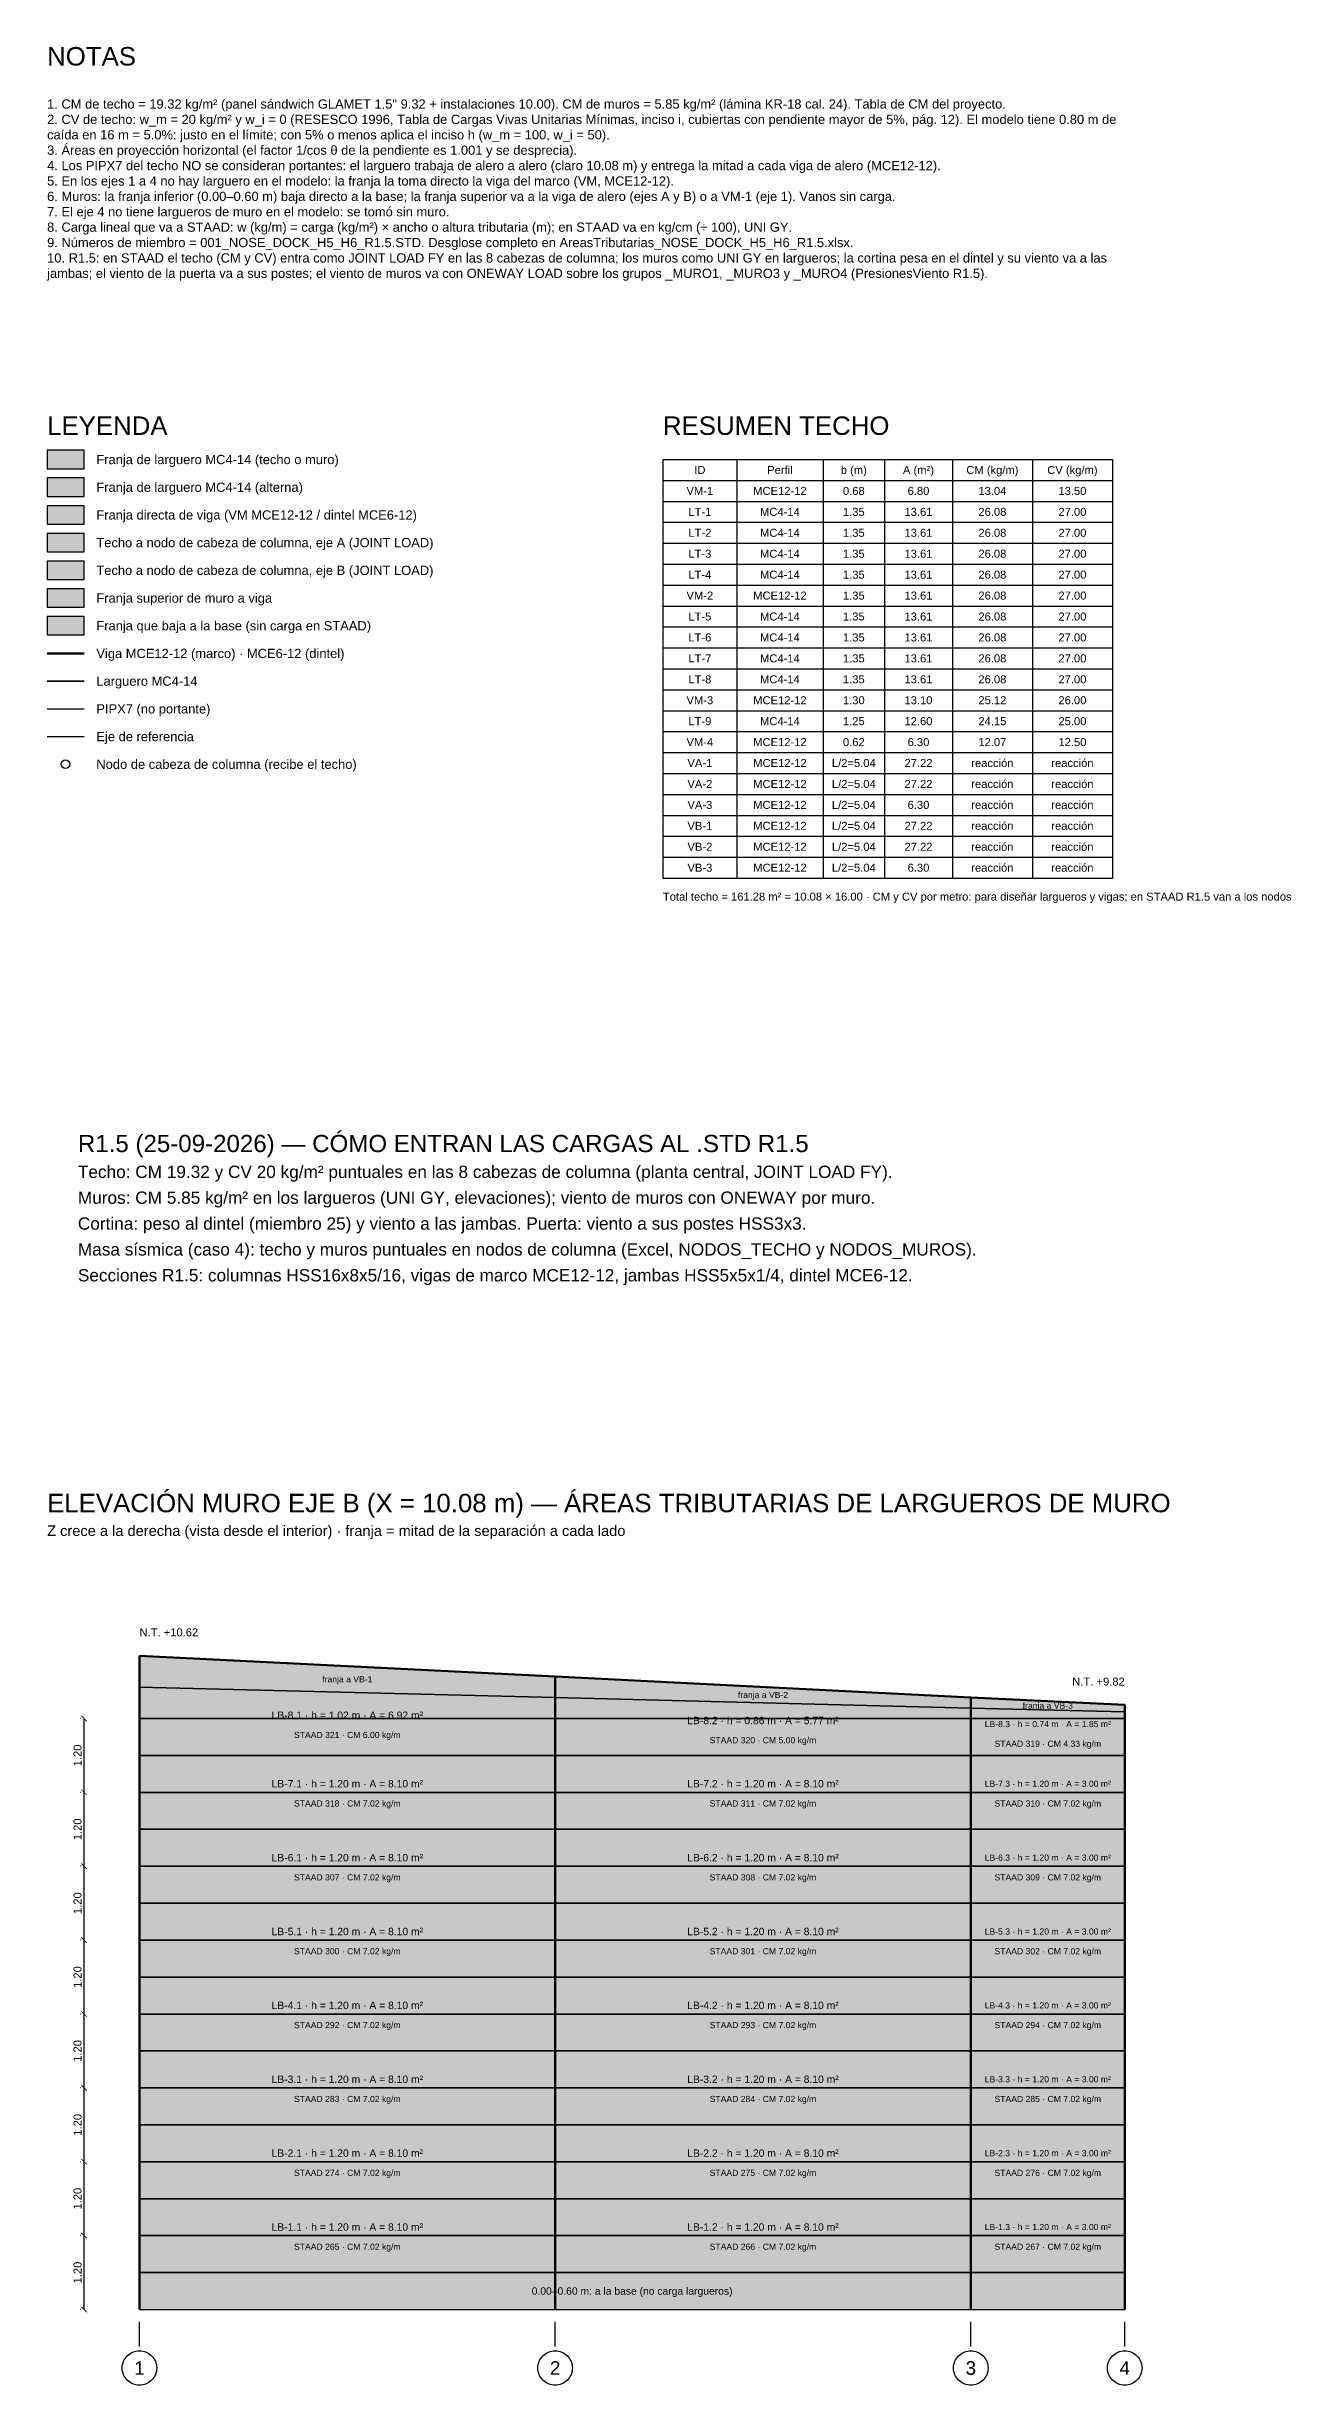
# Model space of a CAD drawing. Header units: metres. Extents: x -2.5 to 53.7, y -35.2 to 2.8.
# Drawn here: x 33.49 to 53.7, y -35.23 to 2.75 of the extents above; entities that cross this region are included whole.
import ezdxf
from ezdxf.enums import TextEntityAlignment as Align

# ---------------------------------------------------------------- set-up
doc = ezdxf.new("R2010")
doc.units = ezdxf.units.M
doc.linetypes.add('DASHDOT', pattern=[3.556, 2.54, -0.508, 0, -0.508])
doc.linetypes.add('DASHED', pattern=[1.524, 1.27, -0.254])
for name, color, linetype in [('AT-MUROS', 130, 'Continuous'), ('AT-NO-CARGA', 9, 'Continuous'), ('AT-VIGAS', 30, 'Continuous'), ('COTAS', 3, 'Continuous'), ('EJES', 8, 'DASHDOT'), ('MARCO', 7, 'Continuous'), ('PIPX7', 8, 'DASHED'), ('TEXTO', 7, 'Continuous'), ('TEXTO-AT', 250, 'Continuous'), ('TITULOS', 2, 'Continuous')]:
    doc.layers.add(name, color=color, linetype=linetype)
for name, color, linetype, lineweight in [('COLUMNAS', 7, 'Continuous', 50), ('MC4-14', 5, 'Continuous', 35), ('MCE6-12', 1, 'Continuous', 50)]:
    doc.layers.add(name, color=color, linetype=linetype, lineweight=lineweight)
doc.styles.add('ARIAL', font='arial.ttf')
doc.styles.add('OpenSansCondensed-Light', font='OpenSansCondensed-Light.ttf')
doc.dimstyles.new('EZDXF', dxfattribs={"dimtxt": 0.25, "dimasz": 0.175, "dimexe": 0.375, "dimexo": 0.125, "dimgap": 0.1, "dimtad": 1, "dimlfac": 100, "dimzin": 12, "dimtxsty": 'OpenSansCondensed-Light', "dimblk": 'ARCHTICK', "dimcen": 2.5, "dimazin": 3, "dimtfac": 0.5, "dimtmove": 2, "dimatfit": 3})

# ---------------------------------------------------------------- blocks, each defined once
blk = doc.blocks.new('_ARCHTICK')
at = {"color": 0, "linetype": 'ByBlock', "const_width": 0.15}
blk.add_lwpolyline([(-0.5, -0.5), (0.5, 0.5)], dxfattribs=at)
blk = doc.blocks.new('*D32')
at = {"color": 3, "transparency": 16777216}
for p, q in [((34.05, -32.8), (34.04, -32.8)), ((34.1, -34), (34.1, -32.8)), ((34.05, -34), (34.04, -34))]:
    blk.add_line(p, q, dxfattribs=at)
at = {"layer": 'Defpoints', "transparency": 16777216}
for p in [(34.1, -32.8), (34.1, -34), (34.1, -34)]:
    blk.add_point(p, dxfattribs=at)
at = {"layer": 'COTAS', "color": 3, "transparency": 16777216, "xscale": 0.09, "yscale": 0.09}
for p, rotation in [((34.1, -32.8), 90), ((34.1, -34), 270)]:
    blk.add_blockref('_ARCHTICK', p, dxfattribs=dict(at, rotation=rotation))
at = {"layer": 'COTAS', "color": 3, "transparency": 16777216, "insert": (33.995, -33.4), "char_height": 0.13, "attachment_point": 5, "rotation": 90, "style": 'ARIAL'}
blk.add_mtext('1.20', dxfattribs=at)
blk = doc.blocks.new('*D33')
at = {"color": 3, "transparency": 16777216}
for p, q in [((34.05, -31.6), (34.04, -31.6)), ((34.1, -32.8), (34.1, -31.6)), ((34.05, -32.8), (34.04, -32.8))]:
    blk.add_line(p, q, dxfattribs=at)
at = {"layer": 'Defpoints', "transparency": 16777216}
for p in [(34.1, -31.6), (34.1, -32.8), (34.1, -32.8)]:
    blk.add_point(p, dxfattribs=at)
at = {"layer": 'COTAS', "color": 3, "transparency": 16777216, "xscale": 0.09, "yscale": 0.09}
for p, rotation in [((34.1, -31.6), 90), ((34.1, -32.8), 270)]:
    blk.add_blockref('_ARCHTICK', p, dxfattribs=dict(at, rotation=rotation))
at = {"layer": 'COTAS', "color": 3, "transparency": 16777216, "insert": (33.995, -32.2), "char_height": 0.13, "attachment_point": 5, "rotation": 90, "style": 'ARIAL'}
blk.add_mtext('1.20', dxfattribs=at)
blk = doc.blocks.new('*D34')
at = {"color": 3, "transparency": 16777216}
for p, q in [((34.05, -30.4), (34.04, -30.4)), ((34.1, -31.6), (34.1, -30.4)), ((34.05, -31.6), (34.04, -31.6))]:
    blk.add_line(p, q, dxfattribs=at)
at = {"layer": 'Defpoints', "transparency": 16777216}
for p in [(34.1, -30.4), (34.1, -31.6), (34.1, -31.6)]:
    blk.add_point(p, dxfattribs=at)
at = {"layer": 'COTAS', "color": 3, "transparency": 16777216, "xscale": 0.09, "yscale": 0.09}
for p, rotation in [((34.1, -30.4), 90), ((34.1, -31.6), 270)]:
    blk.add_blockref('_ARCHTICK', p, dxfattribs=dict(at, rotation=rotation))
at = {"layer": 'COTAS', "color": 3, "transparency": 16777216, "insert": (33.995, -31), "char_height": 0.13, "attachment_point": 5, "rotation": 90, "style": 'ARIAL'}
blk.add_mtext('1.20', dxfattribs=at)
blk = doc.blocks.new('*D35')
at = {"color": 3, "transparency": 16777216}
for p, q in [((34.05, -29.2), (34.04, -29.2)), ((34.1, -30.4), (34.1, -29.2)), ((34.05, -30.4), (34.04, -30.4))]:
    blk.add_line(p, q, dxfattribs=at)
at = {"layer": 'Defpoints', "transparency": 16777216}
for p in [(34.1, -29.2), (34.1, -30.4), (34.1, -30.4)]:
    blk.add_point(p, dxfattribs=at)
at = {"layer": 'COTAS', "color": 3, "transparency": 16777216, "xscale": 0.09, "yscale": 0.09}
for p, rotation in [((34.1, -29.2), 90), ((34.1, -30.4), 270)]:
    blk.add_blockref('_ARCHTICK', p, dxfattribs=dict(at, rotation=rotation))
at = {"layer": 'COTAS', "color": 3, "transparency": 16777216, "insert": (33.995, -29.8), "char_height": 0.13, "attachment_point": 5, "rotation": 90, "style": 'ARIAL'}
blk.add_mtext('1.20', dxfattribs=at)
blk = doc.blocks.new('*D36')
at = {"color": 3, "transparency": 16777216}
for p, q in [((34.05, -28), (34.04, -28)), ((34.1, -29.2), (34.1, -28)), ((34.05, -29.2), (34.04, -29.2))]:
    blk.add_line(p, q, dxfattribs=at)
at = {"layer": 'Defpoints', "transparency": 16777216}
for p in [(34.1, -28), (34.1, -29.2), (34.1, -29.2)]:
    blk.add_point(p, dxfattribs=at)
at = {"layer": 'COTAS', "color": 3, "transparency": 16777216, "xscale": 0.09, "yscale": 0.09}
for p, rotation in [((34.1, -28), 90), ((34.1, -29.2), 270)]:
    blk.add_blockref('_ARCHTICK', p, dxfattribs=dict(at, rotation=rotation))
at = {"layer": 'COTAS', "color": 3, "transparency": 16777216, "insert": (33.995, -28.6), "char_height": 0.13, "attachment_point": 5, "rotation": 90, "style": 'ARIAL'}
blk.add_mtext('1.20', dxfattribs=at)
blk = doc.blocks.new('*D37')
at = {"color": 3, "transparency": 16777216}
for p, q in [((34.05, -26.8), (34.04, -26.8)), ((34.1, -28), (34.1, -26.8)), ((34.05, -28), (34.04, -28))]:
    blk.add_line(p, q, dxfattribs=at)
at = {"layer": 'Defpoints', "transparency": 16777216}
for p in [(34.1, -26.8), (34.1, -28), (34.1, -28)]:
    blk.add_point(p, dxfattribs=at)
at = {"layer": 'COTAS', "color": 3, "transparency": 16777216, "xscale": 0.09, "yscale": 0.09}
for p, rotation in [((34.1, -26.8), 90), ((34.1, -28), 270)]:
    blk.add_blockref('_ARCHTICK', p, dxfattribs=dict(at, rotation=rotation))
at = {"layer": 'COTAS', "color": 3, "transparency": 16777216, "insert": (33.995, -27.4), "char_height": 0.13, "attachment_point": 5, "rotation": 90, "style": 'ARIAL'}
blk.add_mtext('1.20', dxfattribs=at)
blk = doc.blocks.new('*D38')
at = {"color": 3, "transparency": 16777216}
for p, q in [((34.05, -25.6), (34.04, -25.6)), ((34.1, -26.8), (34.1, -25.6)), ((34.05, -26.8), (34.04, -26.8))]:
    blk.add_line(p, q, dxfattribs=at)
at = {"layer": 'Defpoints', "transparency": 16777216}
for p in [(34.1, -25.6), (34.1, -26.8), (34.1, -26.8)]:
    blk.add_point(p, dxfattribs=at)
at = {"layer": 'COTAS', "color": 3, "transparency": 16777216, "xscale": 0.09, "yscale": 0.09}
for p, rotation in [((34.1, -25.6), 90), ((34.1, -26.8), 270)]:
    blk.add_blockref('_ARCHTICK', p, dxfattribs=dict(at, rotation=rotation))
at = {"layer": 'COTAS', "color": 3, "transparency": 16777216, "insert": (33.995, -26.2), "char_height": 0.13, "attachment_point": 5, "rotation": 90, "style": 'ARIAL'}
blk.add_mtext('1.20', dxfattribs=at)
blk = doc.blocks.new('*D39')
at = {"color": 3, "transparency": 16777216}
for p, q in [((34.05, -24.4), (34.04, -24.4)), ((34.1, -25.6), (34.1, -24.4)), ((34.05, -25.6), (34.04, -25.6))]:
    blk.add_line(p, q, dxfattribs=at)
at = {"layer": 'Defpoints', "transparency": 16777216}
for p in [(34.1, -24.4), (34.1, -25.6), (34.1, -25.6)]:
    blk.add_point(p, dxfattribs=at)
at = {"layer": 'COTAS', "color": 3, "transparency": 16777216, "xscale": 0.09, "yscale": 0.09}
for p, rotation in [((34.1, -24.4), 90), ((34.1, -25.6), 270)]:
    blk.add_blockref('_ARCHTICK', p, dxfattribs=dict(at, rotation=rotation))
at = {"layer": 'COTAS', "color": 3, "transparency": 16777216, "insert": (33.995, -25), "char_height": 0.13, "attachment_point": 5, "rotation": 90, "style": 'ARIAL'}
blk.add_mtext('1.20', dxfattribs=at)

msp = doc.modelspace()

# ---------------------------------------------------------------- hatches: boundary and pattern name
at = {"layer": 'AT-MUROS', "true_color": 0xa8ccff}
h = msp.add_hatch(color=151, dxfattribs=at)
h.dxf.hatch_style = 1
h.paths.add_polyline_path([(35, -25), (41.75001, -25), (41.75001, -24.06), (35, -23.89)])
h = msp.add_hatch(color=151, dxfattribs=at)
h.dxf.hatch_style = 1
h.paths.add_polyline_path([(41.75001, -25), (48.5, -25), (48.5, -24.22999), (41.75001, -24.06)])
h = msp.add_hatch(color=151, dxfattribs=at)
h.dxf.hatch_style = 1
h.paths.add_polyline_path([(48.5, -25), (51, -25), (51, -24.28999), (48.5, -24.22999)])
at = {"layer": 'AT-MUROS', "true_color": 0xbeebbe}
h = msp.add_hatch(color=254, dxfattribs=at)
h.dxf.hatch_style = 1
h.paths.add_polyline_path([(35, -26.2), (41.75001, -26.2), (41.75001, -25), (35, -25)])
h = msp.add_hatch(color=254, dxfattribs=at)
h.dxf.hatch_style = 1
h.paths.add_polyline_path([(41.75001, -26.2), (48.5, -26.2), (48.5, -25), (41.75001, -25)])
h = msp.add_hatch(color=254, dxfattribs=at)
h.dxf.hatch_style = 1
h.paths.add_polyline_path([(48.5, -26.2), (51, -26.2), (51, -25), (48.5, -25)])
at = {"layer": 'AT-MUROS', "true_color": 0xa8ccff}
h = msp.add_hatch(color=151, dxfattribs=at)
h.dxf.hatch_style = 1
h.paths.add_polyline_path([(35, -27.4), (41.75001, -27.4), (41.75001, -26.2), (35, -26.2)])
h = msp.add_hatch(color=151, dxfattribs=at)
h.dxf.hatch_style = 1
h.paths.add_polyline_path([(41.75001, -27.4), (48.5, -27.4), (48.5, -26.2), (41.75001, -26.2)])
h = msp.add_hatch(color=151, dxfattribs=at)
h.dxf.hatch_style = 1
h.paths.add_polyline_path([(48.5, -27.4), (51, -27.4), (51, -26.2), (48.5, -26.2)])
at = {"layer": 'AT-MUROS', "true_color": 0xbeebbe}
h = msp.add_hatch(color=254, dxfattribs=at)
h.dxf.hatch_style = 1
h.paths.add_polyline_path([(35, -28.6), (41.75001, -28.6), (41.75001, -27.4), (35, -27.4)])
h = msp.add_hatch(color=254, dxfattribs=at)
h.dxf.hatch_style = 1
h.paths.add_polyline_path([(41.75001, -28.6), (48.5, -28.6), (48.5, -27.4), (41.75001, -27.4)])
h = msp.add_hatch(color=254, dxfattribs=at)
h.dxf.hatch_style = 1
h.paths.add_polyline_path([(48.5, -28.6), (51, -28.6), (51, -27.4), (48.5, -27.4)])
at = {"layer": 'AT-MUROS', "true_color": 0xa8ccff}
h = msp.add_hatch(color=151, dxfattribs=at)
h.dxf.hatch_style = 1
h.paths.add_polyline_path([(35, -29.8), (41.75001, -29.8), (41.75001, -28.6), (35, -28.6)])
h = msp.add_hatch(color=151, dxfattribs=at)
h.dxf.hatch_style = 1
h.paths.add_polyline_path([(41.75001, -29.8), (48.5, -29.8), (48.5, -28.6), (41.75001, -28.6)])
h = msp.add_hatch(color=151, dxfattribs=at)
h.dxf.hatch_style = 1
h.paths.add_polyline_path([(48.5, -29.8), (51, -29.8), (51, -28.6), (48.5, -28.6)])
at = {"layer": 'AT-MUROS', "true_color": 0xbeebbe}
h = msp.add_hatch(color=254, dxfattribs=at)
h.dxf.hatch_style = 1
h.paths.add_polyline_path([(35, -31), (41.75001, -31), (41.75001, -29.8), (35, -29.8)])
h = msp.add_hatch(color=254, dxfattribs=at)
h.dxf.hatch_style = 1
h.paths.add_polyline_path([(41.75001, -31), (48.5, -31), (48.5, -29.8), (41.75001, -29.8)])
h = msp.add_hatch(color=254, dxfattribs=at)
h.dxf.hatch_style = 1
h.paths.add_polyline_path([(48.5, -31), (51, -31), (51, -29.8), (48.5, -29.8)])
at = {"layer": 'AT-MUROS', "true_color": 0xa8ccff}
h = msp.add_hatch(color=151, dxfattribs=at)
h.dxf.hatch_style = 1
h.paths.add_polyline_path([(35, -32.2), (41.75001, -32.2), (41.75001, -31), (35, -31)])
h = msp.add_hatch(color=151, dxfattribs=at)
h.dxf.hatch_style = 1
h.paths.add_polyline_path([(41.75001, -32.2), (48.5, -32.2), (48.5, -31), (41.75001, -31)])
h = msp.add_hatch(color=151, dxfattribs=at)
h.dxf.hatch_style = 1
h.paths.add_polyline_path([(48.5, -32.2), (51, -32.2), (51, -31), (48.5, -31)])
at = {"layer": 'AT-MUROS', "true_color": 0xbeebbe}
h = msp.add_hatch(color=254, dxfattribs=at)
h.dxf.hatch_style = 1
h.paths.add_polyline_path([(35, -33.4), (41.75001, -33.4), (41.75001, -32.2), (35, -32.2)])
h = msp.add_hatch(color=254, dxfattribs=at)
h.dxf.hatch_style = 1
h.paths.add_polyline_path([(41.75001, -33.4), (48.5, -33.4), (48.5, -32.2), (41.75001, -32.2)])
h = msp.add_hatch(color=254, dxfattribs=at)
h.dxf.hatch_style = 1
h.paths.add_polyline_path([(48.5, -33.4), (51, -33.4), (51, -32.2), (48.5, -32.2)])
at = {"layer": 'AT-NO-CARGA', "true_color": 0xe1e1e1}
h = msp.add_hatch(color=254, dxfattribs=at)
h.dxf.hatch_style = 1
h.paths.add_polyline_path([(35, -34), (51, -34), (51, -33.4), (35, -33.4)])
at = {"layer": 'AT-VIGAS', "true_color": 0xffd699}
h = msp.add_hatch(color=41, dxfattribs=at)
h.dxf.hatch_style = 1
h.paths.add_polyline_path([(35, -23.89), (41.75001, -24.06), (41.75001, -23.72), (35, -23.38)])
h = msp.add_hatch(color=41, dxfattribs=at)
h.dxf.hatch_style = 1
h.paths.add_polyline_path([(41.75001, -24.06), (48.5, -24.22999), (48.5, -24.05998), (41.75001, -23.72)])
h = msp.add_hatch(color=41, dxfattribs=at)
h.dxf.hatch_style = 1
h.paths.add_polyline_path([(48.5, -24.22999), (51, -24.28999), (51, -24.17998), (48.5, -24.05998)])
at = {"layer": 'TEXTO', "true_color": 0xa8ccff}
h = msp.add_hatch(color=151, dxfattribs=at)
h.dxf.hatch_style = 1
h.paths.add_polyline_path([(33.5, -4.1), (34.1, -4.1), (34.1, -3.8), (33.5, -3.8)])
at = {"layer": 'TEXTO', "true_color": 0xbeebbe}
h = msp.add_hatch(color=254, dxfattribs=at)
h.dxf.hatch_style = 1
h.paths.add_polyline_path([(33.5, -4.55), (34.1, -4.55), (34.1, -4.25), (33.5, -4.25)])
at = {"layer": 'TEXTO', "true_color": 0xffbeaa}
h = msp.add_hatch(color=31, dxfattribs=at)
h.dxf.hatch_style = 1
h.paths.add_polyline_path([(33.5, -5), (34.1, -5), (34.1, -4.7), (33.5, -4.7)])
at = {"layer": 'TEXTO', "true_color": 0xffd699}
h = msp.add_hatch(color=41, dxfattribs=at)
h.dxf.hatch_style = 1
h.paths.add_polyline_path([(33.5, -5.45), (34.1, -5.45), (34.1, -5.15), (33.5, -5.15)])
at = {"layer": 'TEXTO', "true_color": 0xccbbff}
h = msp.add_hatch(color=254, dxfattribs=at)
h.dxf.hatch_style = 1
h.paths.add_polyline_path([(33.5, -5.9), (34.1, -5.9), (34.1, -5.6), (33.5, -5.6)])
at = {"layer": 'TEXTO', "true_color": 0xffd699}
h = msp.add_hatch(color=41, dxfattribs=at)
h.dxf.hatch_style = 1
h.paths.add_polyline_path([(33.5, -6.35), (34.1, -6.35), (34.1, -6.05), (33.5, -6.05)])
at = {"layer": 'TEXTO', "true_color": 0xe1e1e1}
h = msp.add_hatch(color=254, dxfattribs=at)
h.dxf.hatch_style = 1
h.paths.add_polyline_path([(33.5, -6.8), (34.1, -6.8), (34.1, -6.5), (33.5, -6.5)])

# ---------------------------------------------------------------- linework, layer by layer
at = {"layer": 'AT-MUROS', "color": 8}
for points in [[(35, -25), (41.75001, -25), (41.75001, -24.06), (35, -23.89)], [(41.75001, -25), (48.5, -25), (48.5, -24.22999), (41.75001, -24.06)], [(48.5, -25), (51, -25), (51, -24.28999), (48.5, -24.22999)], [(35, -26.2), (41.75001, -26.2), (41.75001, -25), (35, -25)], [(41.75001, -26.2), (48.5, -26.2), (48.5, -25), (41.75001, -25)], [(48.5, -26.2), (51, -26.2), (51, -25), (48.5, -25)], [(35, -27.4), (41.75001, -27.4), (41.75001, -26.2), (35, -26.2)], [(41.75001, -27.4), (48.5, -27.4), (48.5, -26.2), (41.75001, -26.2)], [(48.5, -27.4), (51, -27.4), (51, -26.2), (48.5, -26.2)], [(35, -28.6), (41.75001, -28.6), (41.75001, -27.4), (35, -27.4)], [(41.75001, -28.6), (48.5, -28.6), (48.5, -27.4), (41.75001, -27.4)], [(48.5, -28.6), (51, -28.6), (51, -27.4), (48.5, -27.4)], [(35, -29.8), (41.75001, -29.8), (41.75001, -28.6), (35, -28.6)], [(41.75001, -29.8), (48.5, -29.8), (48.5, -28.6), (41.75001, -28.6)], [(48.5, -29.8), (51, -29.8), (51, -28.6), (48.5, -28.6)], [(35, -31), (41.75001, -31), (41.75001, -29.8), (35, -29.8)], [(41.75001, -31), (48.5, -31), (48.5, -29.8), (41.75001, -29.8)], [(48.5, -31), (51, -31), (51, -29.8), (48.5, -29.8)], [(35, -32.2), (41.75001, -32.2), (41.75001, -31), (35, -31)], [(41.75001, -32.2), (48.5, -32.2), (48.5, -31), (41.75001, -31)], [(48.5, -32.2), (51, -32.2), (51, -31), (48.5, -31)], [(35, -33.4), (41.75001, -33.4), (41.75001, -32.2), (35, -32.2)], [(41.75001, -33.4), (48.5, -33.4), (48.5, -32.2), (41.75001, -32.2)], [(48.5, -33.4), (51, -33.4), (51, -32.2), (48.5, -32.2)]]:
    msp.add_lwpolyline(points, close=True, dxfattribs=at)
at = {"layer": 'AT-NO-CARGA', "color": 8}
msp.add_lwpolyline([(35, -34), (51, -34), (51, -33.4), (35, -33.4)], close=True, dxfattribs=at)
at = {"layer": 'AT-VIGAS', "color": 8}
for points in [[(35, -23.89), (41.75001, -24.06), (41.75001, -23.72), (35, -23.38)], [(41.75001, -24.06), (48.5, -24.22999), (48.5, -24.05998), (41.75001, -23.72)], [(48.5, -24.22999), (51, -24.28999), (51, -24.17998), (48.5, -24.05998)]]:
    msp.add_lwpolyline(points, close=True, dxfattribs=at)
at = {"layer": 'AT-VIGAS', "color": 1}
msp.add_circle((33.8, -8.9), 0.07, dxfattribs=at)
at = {"layer": 'COLUMNAS'}
for p, q in [((35, -34), (35, -23.38)), ((41.75001, -34), (41.75001, -23.72)), ((48.5, -34), (48.5, -24.05998)), ((51, -34), (51, -24.17998))]:
    msp.add_line(p, q, dxfattribs=at)
at = {"layer": 'EJES'}
for p, q in [((33.5, -8.45), (34.1, -8.45)), ((35, -34.6), (35, -34.2)), ((41.75001, -34.6), (41.75001, -34.2)), ((48.5, -34.6), (48.5, -34.2)), ((51, -34.6), (51, -34.2))]:
    msp.add_line(p, q, dxfattribs=at)
at = {"layer": 'EJES', "color": 7}
for centre in [(35, -34.95), (41.75001, -34.95), (48.5, -34.95), (51, -34.95)]:
    msp.add_circle(centre, 0.28, dxfattribs=at)
at = {"layer": 'MARCO'}
for p, q in [((43.5, -3.95), (50.8, -3.95)), ((43.5, -3.95), (43.5, -10.75)), ((44.7, -3.95), (44.7, -10.75)), ((46.1, -3.95), (46.1, -10.75)), ((47.1, -3.95), (47.1, -10.75)), ((48.2, -3.95), (48.2, -10.75)), ((49.5, -3.95), (49.5, -10.75)), ((50.8, -3.95), (50.8, -10.75)), ((43.5, -4.29), (50.8, -4.29)), ((43.5, -4.63), (50.8, -4.63)), ((43.5, -4.97), (50.8, -4.97)), ((43.5, -5.31), (50.8, -5.31)), ((43.5, -5.65), (50.8, -5.65)), ((43.5, -5.99), (50.8, -5.99)), ((43.5, -6.33), (50.8, -6.33)), ((43.5, -6.67), (50.8, -6.67)), ((43.5, -7.01), (50.8, -7.01)), ((43.5, -7.35), (50.8, -7.35)), ((43.5, -7.69), (50.8, -7.69)), ((43.5, -8.03), (50.8, -8.03)), ((43.5, -8.37), (50.8, -8.37)), ((43.5, -8.71), (50.8, -8.71)), ((43.5, -9.05), (50.8, -9.05)), ((43.5, -9.39), (50.8, -9.39)), ((43.5, -9.73), (50.8, -9.73)), ((43.5, -10.07), (50.8, -10.07)), ((43.5, -10.41), (50.8, -10.41)), ((43.5, -10.75), (50.8, -10.75)), ((35, -34), (51, -34))]:
    msp.add_line(p, q, dxfattribs=at)
at = {"layer": 'MC4-14'}
for p, q in [((33.5, -7.55), (34.1, -7.55)), ((35, -24.4), (41.75001, -24.4)), ((41.75001, -24.4), (48.5, -24.4)), ((48.5, -24.4), (51, -24.4)), ((35, -25.6), (41.75001, -25.6)), ((41.75001, -25.6), (48.5, -25.6)), ((48.5, -25.6), (51, -25.6)), ((35, -26.8), (41.75001, -26.8)), ((41.75001, -26.8), (48.5, -26.8)), ((48.5, -26.8), (51, -26.8)), ((35, -28), (41.75001, -28)), ((41.75001, -28), (48.5, -28)), ((48.5, -28), (51, -28)), ((35, -29.2), (41.75001, -29.2)), ((41.75001, -29.2), (48.5, -29.2)), ((48.5, -29.2), (51, -29.2)), ((35, -30.4), (41.75001, -30.4)), ((41.75001, -30.4), (48.5, -30.4)), ((48.5, -30.4), (51, -30.4)), ((35, -31.6), (41.75001, -31.6)), ((41.75001, -31.6), (48.5, -31.6)), ((48.5, -31.6), (51, -31.6)), ((35, -32.8), (41.75001, -32.8)), ((41.75001, -32.8), (48.5, -32.8)), ((48.5, -32.8), (51, -32.8))]:
    msp.add_line(p, q, dxfattribs=at)
at = {"layer": 'MCE6-12'}
msp.add_line((33.5, -7.1), (34.1, -7.1), dxfattribs=at)
msp.add_lwpolyline([(35, -23.38), (41.75001, -23.72), (48.5, -24.05998), (51, -24.17998)], dxfattribs=at)
at = {"layer": 'PIPX7'}
msp.add_line((33.5, -8), (34.1, -8), dxfattribs=at)
at = {"layer": 'TEXTO', "color": 8}
for points in [[(33.5, -4.1), (34.1, -4.1), (34.1, -3.8), (33.5, -3.8)], [(33.5, -4.55), (34.1, -4.55), (34.1, -4.25), (33.5, -4.25)], [(33.5, -5), (34.1, -5), (34.1, -4.7), (33.5, -4.7)], [(33.5, -5.45), (34.1, -5.45), (34.1, -5.15), (33.5, -5.15)], [(33.5, -5.9), (34.1, -5.9), (34.1, -5.6), (33.5, -5.6)], [(33.5, -6.35), (34.1, -6.35), (34.1, -6.05), (33.5, -6.05)], [(33.5, -6.8), (34.1, -6.8), (34.1, -6.5), (33.5, -6.5)]]:
    msp.add_lwpolyline(points, close=True, dxfattribs=at)

# ---------------------------------------------------------------- texts
at = {"layer": 'EJES', "style": 'ARIAL'}
for s, p in [('1', (35, -34.95)), ('2', (41.75001, -34.95)), ('3', (48.5, -34.95)), ('4', (51, -34.95))]:
    msp.add_text(s, height=0.22, dxfattribs=at).set_placement(p, align=Align.MIDDLE_CENTER)
at = {"layer": 'TEXTO', "style": 'ARIAL'}
for s, height, p in [('Franja de larguero MC4-14 (techo o muro)', 0.15, (34.3, -3.95)), ('Franja de larguero MC4-14 (alterna)', 0.15, (34.3, -4.4)), ('Franja directa de viga (VM MCE12-12 / dintel MCE6-12)', 0.15, (34.3, -4.85)), ('Techo a nodo de cabeza de columna, eje A (JOINT LOAD)', 0.15, (34.3, -5.3)), ('Techo a nodo de cabeza de columna, eje B (JOINT LOAD)', 0.15, (34.3, -5.75)), ('Franja superior de muro a viga', 0.15, (34.3, -6.2)), ('Franja que baja a la base (sin carga en STAAD)', 0.15, (34.3, -6.65)), ('Viga MCE12-12 (marco) · MCE6-12 (dintel)', 0.15, (34.3, -7.1)), ('Larguero MC4-14', 0.15, (34.3, -7.55)), ('PIPX7 (no portante)', 0.15, (34.3, -8)), ('Eje de referencia', 0.15, (34.3, -8.45)), ('Nodo de cabeza de columna (recibe el techo)', 0.15, (34.3, -8.9)), ('Total techo = 161.28 m² = 10.08 × 16.00 · CM y CV por metro: para diseñar largueros y vigas; en STAAD R1.5 van a los nodos', 0.13, (43.5, -11.05)), ('N.T. +10.62', 0.13, (35, -23))]:
    msp.add_text(s, height=height, dxfattribs=at).set_placement(p, align=Align.MIDDLE_LEFT)
for s, p in [('ID', (44.1, -4.12)), ('Perfil', (45.4, -4.12)), ('b (m)', (46.6, -4.12)), ('A (m²)', (47.65, -4.12)), ('CM (kg/m)', (48.85, -4.12)), ('CV (kg/m)', (50.15, -4.12)), ('VM-1', (44.1, -4.46)), ('MCE12-12', (45.4, -4.46)), ('0.68', (46.6, -4.46)), ('6.80', (47.65, -4.46)), ('13.04', (48.85, -4.46)), ('13.50', (50.15, -4.46)), ('LT-1', (44.1, -4.8)), ('MC4-14', (45.4, -4.8)), ('1.35', (46.6, -4.8)), ('13.61', (47.65, -4.8)), ('26.08', (48.85, -4.8)), ('27.00', (50.15, -4.8)), ('LT-2', (44.1, -5.14)), ('MC4-14', (45.4, -5.14)), ('1.35', (46.6, -5.14)), ('13.61', (47.65, -5.14)), ('26.08', (48.85, -5.14)), ('27.00', (50.15, -5.14)), ('LT-3', (44.1, -5.48)), ('MC4-14', (45.4, -5.48)), ('1.35', (46.6, -5.48)), ('13.61', (47.65, -5.48)), ('26.08', (48.85, -5.48)), ('27.00', (50.15, -5.48)), ('LT-4', (44.1, -5.82)), ('MC4-14', (45.4, -5.82)), ('1.35', (46.6, -5.82)), ('13.61', (47.65, -5.82)), ('26.08', (48.85, -5.82)), ('27.00', (50.15, -5.82)), ('VM-2', (44.1, -6.16)), ('LT-5', (44.1, -6.5)), ('MCE12-12', (45.4, -6.16)), ('MC4-14', (45.4, -6.5)), ('1.35', (46.6, -6.16)), ('1.35', (46.6, -6.5)), ('13.61', (47.65, -6.16)), ('13.61', (47.65, -6.5)), ('26.08', (48.85, -6.16)), ('26.08', (48.85, -6.5)), ('27.00', (50.15, -6.16)), ('27.00', (50.15, -6.5)), ('LT-6', (44.1, -6.84)), ('MC4-14', (45.4, -6.84)), ('1.35', (46.6, -6.84)), ('13.61', (47.65, -6.84)), ('26.08', (48.85, -6.84)), ('27.00', (50.15, -6.84)), ('LT-7', (44.1, -7.18)), ('MC4-14', (45.4, -7.18)), ('1.35', (46.6, -7.18)), ('13.61', (47.65, -7.18)), ('26.08', (48.85, -7.18)), ('27.00', (50.15, -7.18)), ('LT-8', (44.1, -7.52)), ('MC4-14', (45.4, -7.52)), ('1.35', (46.6, -7.52)), ('13.61', (47.65, -7.52)), ('26.08', (48.85, -7.52)), ('27.00', (50.15, -7.52)), ('VM-3', (44.1, -7.86)), ('MCE12-12', (45.4, -7.86)), ('1.30', (46.6, -7.86)), ('13.10', (47.65, -7.86)), ('25.12', (48.85, -7.86)), ('26.00', (50.15, -7.86)), ('LT-9', (44.1, -8.2)), ('MC4-14', (45.4, -8.2)), ('1.25', (46.6, -8.2)), ('12.60', (47.65, -8.2)), ('24.15', (48.85, -8.2)), ('25.00', (50.15, -8.2)), ('VM-4', (44.1, -8.54)), ('MCE12-12', (45.4, -8.54)), ('0.62', (46.6, -8.54)), ('6.30', (47.65, -8.54)), ('12.07', (48.85, -8.54)), ('12.50', (50.15, -8.54)), ('VA-1', (44.1, -8.88)), ('MCE12-12', (45.4, -8.88)), ('L/2=5.04', (46.6, -8.88)), ('27.22', (47.65, -8.88)), ('reacción', (48.85, -8.88)), ('reacción', (50.15, -8.88)), ('VA-2', (44.1, -9.22)), ('VA-3', (44.1, -9.56)), ('MCE12-12', (45.4, -9.22)), ('MCE12-12', (45.4, -9.56)), ('L/2=5.04', (46.6, -9.22)), ('L/2=5.04', (46.6, -9.56)), ('27.22', (47.65, -9.22)), ('6.30', (47.65, -9.56)), ('reacción', (48.85, -9.22)), ('reacción', (48.85, -9.56)), ('reacción', (50.15, -9.22)), ('reacción', (50.15, -9.56)), ('VB-1', (44.1, -9.9)), ('MCE12-12', (45.4, -9.9)), ('L/2=5.04', (46.6, -9.9)), ('27.22', (47.65, -9.9)), ('reacción', (48.85, -9.9)), ('reacción', (50.15, -9.9)), ('VB-2', (44.1, -10.24)), ('MCE12-12', (45.4, -10.24)), ('L/2=5.04', (46.6, -10.24)), ('27.22', (47.65, -10.24)), ('reacción', (48.85, -10.24)), ('reacción', (50.15, -10.24)), ('VB-3', (44.1, -10.58)), ('MCE12-12', (45.4, -10.58)), ('L/2=5.04', (46.6, -10.58)), ('6.30', (47.65, -10.58)), ('reacción', (48.85, -10.58)), ('reacción', (50.15, -10.58))]:
    msp.add_text(s, height=0.13, dxfattribs=at).set_placement(p, align=Align.MIDDLE_CENTER)
for s, p in [('Techo: CM 19.32 y CV 20 kg/m² puntuales en las 8 cabezas de columna (planta central, JOINT LOAD FY).', (34, -15.62)), ('Muros: CM 5.85 kg/m² en los largueros (UNI GY, elevaciones); viento de muros con ONEWAY por muro.', (34, -16.04)), ('Cortina: peso al dintel (miembro 25) y viento a las jambas. Puerta: viento a sus postes HSS3x3.', (34, -16.46)), ('Masa sísmica (caso 4): techo y muros puntuales en nodos de columna (Excel, NODOS_TECHO y NODOS_MUROS).', (34, -16.88)), ('Secciones R1.5: columnas HSS16x8x5/16, vigas de marco MCE12-12, jambas HSS5x5x1/4, dintel MCE6-12.', (34, -17.3))]:
    msp.add_text(s, height=0.2, dxfattribs=at).set_placement(p)
msp.add_text('N.T. +9.82', height=0.13, dxfattribs=at).set_placement((51, -23.8), align=Align.MIDDLE_RIGHT)
at = {"layer": 'TEXTO', "insert": (33.5, 1.9), "char_height": 0.15, "width": 17.5, "attachment_point": 1, "style": 'ARIAL'}
msp.add_mtext('1. CM de techo = 19.32 kg/m² (panel sándwich GLAMET 1.5" 9.32 + instalaciones 10.00). CM de muros = 5.85 kg/m² (lámina KR-18 cal. 24). Tabla de CM del proyecto.\\P2. CV de techo: w_m = 20 kg/m² y w_i = 0 (RESESCO 1996, Tabla de Cargas Vivas Unitarias Mínimas, inciso i, cubiertas con pendiente mayor de 5%, pág. 12). El modelo tiene 0.80 m de caída en 16 m = 5.0%: justo en el límite; con 5% o menos aplica el inciso h (w_m = 100, w_i = 50).\\P3. Áreas en proyección horizontal (el factor 1/cos θ de la pendiente es 1.001 y se desprecia).\\P4. Los PIPX7 del techo NO se consideran portantes: el larguero trabaja de alero a alero (claro 10.08 m) y entrega la mitad a cada viga de alero (MCE12-12).\\P5. En los ejes 1 a 4 no hay larguero en el modelo: la franja la toma directo la viga del marco (VM, MCE12-12).\\P6. Muros: la franja inferior (0.00–0.60 m) baja directo a la base; la franja superior va a la viga de alero (ejes A y B) o a VM-1 (eje 1). Vanos sin carga.\\P7. El eje 4 no tiene largueros de muro en el modelo: se tomó sin muro.\\P8. Carga lineal que va a STAAD: w (kg/m) = carga (kg/m²) × ancho o altura tributaria (m); en STAAD va en kg/cm (÷ 100), UNI GY.\\P9. Números de miembro = 001_NOSE_DOCK_H5_H6_R1.5.STD. Desglose completo en AreasTributarias_NOSE_DOCK_H5_H6_R1.5.xlsx.\\P10. R1.5: en STAAD el techo (CM y CV) entra como JOINT LOAD FY en las 8 cabezas de columna; los muros como UNI GY en largueros; la cortina pesa en el dintel y su viento va a las jambas; el viento de la puerta va a sus postes; el viento de muros va con ONEWAY LOAD sobre los grupos _MURO1, _MURO3 y _MURO4 (PresionesViento R1.5).', dxfattribs=at)
at = {"layer": 'TEXTO-AT', "color": 18, "true_color": 0x000000, "style": 'ARIAL'}
for s, height, p in [('franja a VB-1', 0.1, (38.375005, -23.7625)), ('LB-8.1 · h = 1.02 m · A = 6.92 m²', 0.12, (38.375005, -24.3475)), ('franja a VB-2', 0.1, (45.125005, -24.0175)), ('franja a VB-3', 0.1, (49.75, -24.189985)), ('STAAD 321 · CM 6.00 kg/m', 0.1, (38.375005, -24.6675)), ('LB-8.2 · h = 0.86 m · A = 5.77 m²', 0.12, (45.125005, -24.432498)), ('LB-8.3 · h = 0.74 m · A = 1.85 m²', 0.1, (49.75, -24.489995)), ('STAAD 320 · CM 5.00 kg/m', 0.1, (45.125005, -24.752498)), ('STAAD 319 · CM 4.33 kg/m', 0.1, (49.75, -24.809995)), ('LB-7.1 · h = 1.20 m · A = 8.10 m²', 0.12, (38.375005, -25.46)), ('LB-7.2 · h = 1.20 m · A = 8.10 m²', 0.12, (45.125005, -25.46)), ('LB-7.3 · h = 1.20 m · A = 3.00 m²', 0.1, (49.75, -25.46)), ('STAAD 318 · CM 7.02 kg/m', 0.1, (38.375005, -25.78)), ('STAAD 311 · CM 7.02 kg/m', 0.1, (45.125005, -25.78)), ('STAAD 310 · CM 7.02 kg/m', 0.1, (49.75, -25.78)), ('LB-6.1 · h = 1.20 m · A = 8.10 m²', 0.12, (38.375005, -26.66)), ('STAAD 307 · CM 7.02 kg/m', 0.1, (38.375005, -26.98)), ('LB-6.2 · h = 1.20 m · A = 8.10 m²', 0.12, (45.125005, -26.66)), ('STAAD 308 · CM 7.02 kg/m', 0.1, (45.125005, -26.98)), ('LB-6.3 · h = 1.20 m · A = 3.00 m²', 0.1, (49.75, -26.66)), ('STAAD 309 · CM 7.02 kg/m', 0.1, (49.75, -26.98)), ('LB-5.1 · h = 1.20 m · A = 8.10 m²', 0.12, (38.375005, -27.86)), ('LB-5.2 · h = 1.20 m · A = 8.10 m²', 0.12, (45.125005, -27.86)), ('LB-5.3 · h = 1.20 m · A = 3.00 m²', 0.1, (49.75, -27.86)), ('STAAD 300 · CM 7.02 kg/m', 0.1, (38.375005, -28.18)), ('STAAD 301 · CM 7.02 kg/m', 0.1, (45.125005, -28.18)), ('STAAD 302 · CM 7.02 kg/m', 0.1, (49.75, -28.18)), ('LB-4.1 · h = 1.20 m · A = 8.10 m²', 0.12, (38.375005, -29.06)), ('LB-4.2 · h = 1.20 m · A = 8.10 m²', 0.12, (45.125005, -29.06)), ('LB-4.3 · h = 1.20 m · A = 3.00 m²', 0.1, (49.75, -29.06)), ('STAAD 292 · CM 7.02 kg/m', 0.1, (38.375005, -29.38)), ('STAAD 293 · CM 7.02 kg/m', 0.1, (45.125005, -29.38)), ('STAAD 294 · CM 7.02 kg/m', 0.1, (49.75, -29.38)), ('LB-3.1 · h = 1.20 m · A = 8.10 m²', 0.12, (38.375005, -30.26)), ('LB-3.2 · h = 1.20 m · A = 8.10 m²', 0.12, (45.125005, -30.26)), ('LB-3.3 · h = 1.20 m · A = 3.00 m²', 0.1, (49.75, -30.26)), ('STAAD 283 · CM 7.02 kg/m', 0.1, (38.375005, -30.58)), ('STAAD 284 · CM 7.02 kg/m', 0.1, (45.125005, -30.58)), ('STAAD 285 · CM 7.02 kg/m', 0.1, (49.75, -30.58)), ('LB-2.1 · h = 1.20 m · A = 8.10 m²', 0.12, (38.375005, -31.46)), ('LB-2.2 · h = 1.20 m · A = 8.10 m²', 0.12, (45.125005, -31.46)), ('LB-2.3 · h = 1.20 m · A = 3.00 m²', 0.1, (49.75, -31.46)), ('STAAD 274 · CM 7.02 kg/m', 0.1, (38.375005, -31.78)), ('STAAD 275 · CM 7.02 kg/m', 0.1, (45.125005, -31.78)), ('STAAD 276 · CM 7.02 kg/m', 0.1, (49.75, -31.78)), ('LB-1.1 · h = 1.20 m · A = 8.10 m²', 0.12, (38.375005, -32.66)), ('LB-1.2 · h = 1.20 m · A = 8.10 m²', 0.12, (45.125005, -32.66)), ('LB-1.3 · h = 1.20 m · A = 3.00 m²', 0.1, (49.75, -32.66)), ('STAAD 265 · CM 7.02 kg/m', 0.1, (38.375005, -32.98)), ('STAAD 266 · CM 7.02 kg/m', 0.1, (45.125005, -32.98)), ('STAAD 267 · CM 7.02 kg/m', 0.1, (49.75, -32.98)), ('0.00–0.60 m: a la base (no carga largueros)', 0.12, (43, -33.7))]:
    msp.add_text(s, height=height, dxfattribs=at).set_placement(p, align=Align.MIDDLE_CENTER)
at = {"layer": 'TITULOS', "style": 'ARIAL'}
for s, height, p in [('NOTAS', 0.3, (33.5, 2.6)), ('LEYENDA', 0.3, (33.5, -3.4)), ('RESUMEN TECHO', 0.3, (43.5, -3.4)), ('ELEVACIÓN MURO EJE B (X = 10.08 m) — ÁREAS TRIBUTARIAS DE LARGUEROS DE MURO', 0.3, (33.5, -20.9)), ('Z crece a la derecha (vista desde el interior) · franja = mitad de la separación a cada lado', 0.17, (33.5, -21.35))]:
    msp.add_text(s, height=height, dxfattribs=at).set_placement(p, align=Align.MIDDLE_LEFT)
msp.add_text('R1.5 (25-09-2026) — CÓMO ENTRAN LAS CARGAS AL .STD R1.5', height=0.28, dxfattribs=at).set_placement((34, -15.2))

# ---------------------------------------------------------------- dimensions: what is measured, and where the dimension line sits
at = {"layer": 'COTAS'}
for base, p1, p2, picture, middle in [((34.1, -25.6), (34.1, -25.6), (34.1, -24.4), '*D39', (33.995, -25)), ((34.1, -26.8), (34.1, -26.8), (34.1, -25.6), '*D38', (33.995, -26.2)), ((34.1, -28), (34.1, -28), (34.1, -26.8), '*D37', (33.995, -27.4)), ((34.1, -29.2), (34.1, -29.2), (34.1, -28), '*D36', (33.995, -28.6)), ((34.1, -30.4), (34.1, -30.4), (34.1, -29.2), '*D35', (33.995, -29.8)), ((34.1, -31.6), (34.1, -31.6), (34.1, -30.4), '*D34', (33.995, -31)), ((34.1, -32.8), (34.1, -32.8), (34.1, -31.6), '*D33', (33.995, -32.2)), ((34.1, -34), (34.1, -34), (34.1, -32.8), '*D32', (33.995, -33.4))]:
    dim = msp.add_linear_dim(base=base, p1=p1, p2=p2, angle=90, dimstyle='EZDXF', override={"dimtxt": 0.13, "dimasz": 0.09, "dimexe": 0.06, "dimexo": 0.05, "dimgap": 0.04, "dimtad": 1, "dimdec": 2, "dimlfac": 1, "dimzin": 0, "dimpost": '', "dimtxsty": 'ARIAL', "dimclrd": 3, "dimclre": 3, "dimclrt": 3}, dxfattribs=at)
    dim.commit()
    dim.dimension.update_dxf_attribs({"geometry": picture, "text_midpoint": middle})

doc.saveas('drawing.dxf')
